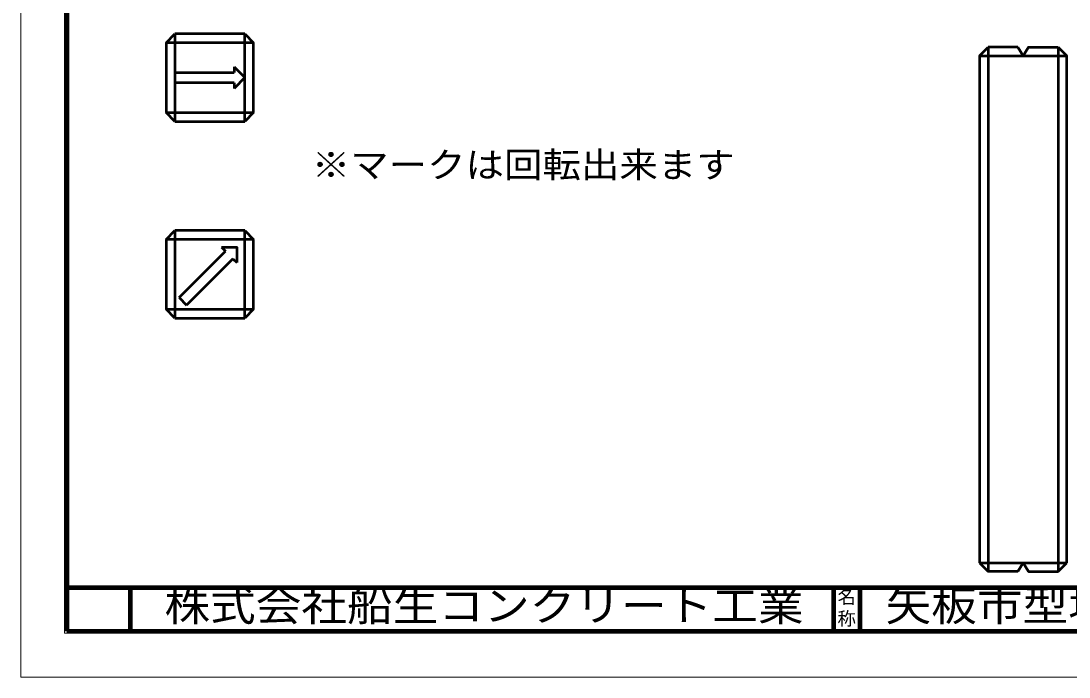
# Model space of a CAD drawing. Units: millimetres, scale not verified. Extents: x -2102 to 2102, y -1485 to 1485.
# Drawn here: x -2102 to 296, y -1485 to 16 of the extents above; entities that cross this region are included whole.
import ezdxf
from ezdxf.enums import TextEntityAlignment as Align

# ---------------------------------------------------------------- set-up
doc = ezdxf.new("R2010")
doc.units = ezdxf.units.MM
doc.header["$LTSCALE"] = 5
doc.layers.add('0-0_V-nasSTD', color=7, linetype='Continuous', lineweight=50)
doc.layers.add('0-1_0', color=7, linetype='Continuous', lineweight=100)
doc.styles.add('ＭＳ ゴシック', font='')
doc.styles.get('ＭＳ ゴシック').set_extended_font_data('MS Gothic')

msp = doc.modelspace()

# ---------------------------------------------------------------- linework, layer by layer
at = {"layer": '0-0_V-nasSTD', "lineweight": 100}
for p, q in [((-1997.5, 1380), (-1997.5, -1380)), ((-1852.5, -1280), (-1852.5, -1380)), ((-242.5, -1280), (-242.5, -1380)), ((-182.5, -1280), (-182.5, -1380)), ((-1997.5, -1380), (1997.5, -1380))]:
    msp.add_line(p, q, dxfattribs=at)
at = {"layer": '0-0_V-nasSTD'}
for p, q in [((-1770, -33.51), (-1750, -13.51)), ((-1590, -13.51), (-1750, -13.51)), ((-1750, -13.51), (-1750, -213.51)), ((-1590, -13.51), (-1570, -33.51)), ((-1590, -213.51), (-1590, -13.51)), ((-1770, -33.51), (-1770, -193.51)), ((-1570, -33.51), (-1770, -33.51)), ((-1570, -193.51), (-1570, -33.51)), ((91.421, -63.51), (111.421, -43.51)), ((111.421, -43.51), (111.421, -1243.51)), ((179.421, -43.51), (111.421, -43.51)), ((271.421, -43.51), (291.421, -63.51)), ((271.421, -43.51), (271.421, -1243.51)), ((91.421, -63.51), (91.421, -1223.51)), ((91.421, -63.51), (291.421, -63.51)), ((291.421, -1223.51), (291.421, -63.51)), ((-1614.749, -88.761), (-1614.749, -101.51)), ((-1750, -101.51), (-1614.749, -101.51)), ((-1750, -101.51), (-1750, -125.51)), ((-1614.749, -125.51), (-1750, -125.51)), ((-1614.749, -125.51), (-1614.749, -138.259)), ((-1750, -213.51), (-1770, -193.51)), ((-1770, -193.51), (-1570, -193.51)), ((-1750, -213.51), (-1590, -213.51)), ((-1570, -193.51), (-1590, -213.51)), ((-1770, -483.51), (-1750, -463.51)), ((-1590, -463.51), (-1750, -463.51)), ((-1750, -463.51), (-1750, -663.51)), ((-1590, -463.51), (-1570, -483.51)), ((-1590, -663.51), (-1590, -463.51)), ((-1770, -483.51), (-1770, -643.51)), ((-1570, -483.51), (-1770, -483.51)), ((-1643.217, -501.727), (-1634.202, -510.742)), ((-1570, -643.51), (-1570, -483.51)), ((-1740.268, -616.808), (-1634.202, -510.742)), ((-1617.232, -527.712), (-1723.298, -633.778)), ((-1617.232, -527.712), (-1608.217, -536.727)), ((-1740.268, -616.808), (-1723.298, -633.778)), ((-1750, -663.51), (-1770, -643.51)), ((-1770, -643.51), (-1570, -643.51)), ((-1570, -643.51), (-1590, -663.51)), ((-1750, -663.51), (-1590, -663.51)), ((91.421, -1223.51), (111.421, -1243.51)), ((91.421, -1223.51), (291.421, -1223.51)), ((179.421, -1243.51), (111.421, -1243.51)), ((271.421, -1243.51), (291.421, -1223.51))]:
    msp.add_line(p, q, dxfattribs=at)
at = {"layer": '0-0_V-nasSTD', "lineweight": 18}
for points in [[(-2102.5, -1485), (-2102.5, 1485), (2102.5, 1485), (2102.5, -1485)], [(-2002.5, -1385), (-2002.5, 1385), (2002.5, 1385), (2002.5, -1385)]]:
    msp.add_lwpolyline(points, close=True, dxfattribs=at)
at = {"layer": '0-0_V-nasSTD'}
for points in [[(179.421, -43.51), (191.421, -63.51), (203.421, -43.51), (271.421, -43.51)], [(-1614.749, -88.761), (-1590, -113.51), (-1614.749, -138.259)], [(-1643.217, -501.727), (-1608.217, -501.727), (-1608.217, -536.727)], [(179.421, -1243.51), (191.421, -1223.51), (203.421, -1243.51), (271.421, -1243.51)]]:
    msp.add_lwpolyline(points, dxfattribs=at)
at = {"layer": '0-1_0'}
msp.add_line((-1997.5, -1280), (1997.5, -1280), dxfattribs=at)

# ---------------------------------------------------------------- texts
at = {"layer": '0-0_V-nasSTD', "style": 'ＭＳ ゴシック', "width": 1.1}
for s, height, p in [('※マークは回転出来ます', 58.65, (-1436.836, -360.014)), ('株式会社船生コンクリート工業', 69.65, (-1774.221, -1377.45)), ('矢板市型境界標', 69.65, (-123.5, -1377.53))]:
    msp.add_text(s, height=height, dxfattribs=at).set_placement(p, align=Align.BOTTOM_LEFT)
at = {"layer": '0-0_V-nasSTD', "style": 'ＭＳ ゴシック'}
for s, p in [('名', (-233.518, -1326.001)), ('称', (-233.524, -1375.99))]:
    msp.add_text(s, height=30.79, dxfattribs=at).set_placement(p, align=Align.BOTTOM_LEFT)

doc.saveas('drawing.dxf')
